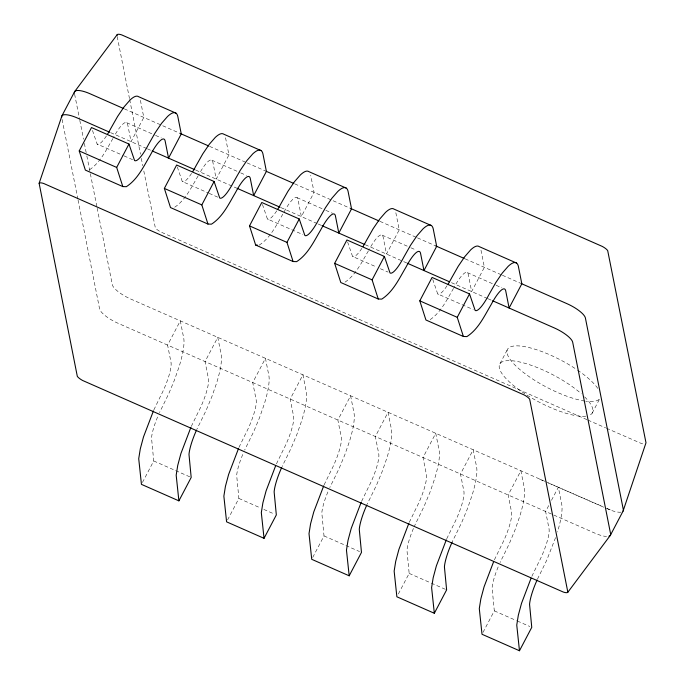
<?xml version="1.0" encoding="UTF-8"?>
<svg xmlns="http://www.w3.org/2000/svg" width="685" height="685" viewBox="0 0 685 685"><rect width="100%" height="100%" fill="white"/><g stroke="black" fill="none" stroke-linecap="round" stroke-linejoin="round"><path stroke-width="0.51" stroke-dasharray="3.42 2.57" d="M555.561 537.605L546.793 560.082L540.345 573.319A28.616 6.276 -66.2 0 0 537.562 578.979M153.842 409.913L160.281 396.675A28.616 6.276 -66.2 0 0 170.976 362.185L167.594 345.086L180.309 320.854L183.691 337.962A57.223 12.561 -66.2 0 1 179.11 366.663L174.487 379.961L168.758 393.695L162.311 406.941A28.616 6.276 -66.2 0 0 159.528 412.593M191.295 426.404L197.742 413.158A28.616 6.276 -66.2 0 0 208.428 378.677L205.046 361.569L217.77 337.345L221.152 354.445A57.223 12.561 -66.2 0 1 216.571 383.155L211.948 396.444L206.219 410.187L199.772 423.424A28.616 6.276 -66.2 0 0 196.989 429.075M238.979 447.391L245.427 434.153A28.616 6.276 -66.2 0 0 256.121 399.663L252.731 382.555L265.455 358.332L268.837 375.431A57.223 12.561 -66.2 0 1 264.256 404.141L259.632 417.439L253.904 431.173L247.456 444.411A28.616 6.276 -66.2 0 0 244.673 450.071M276.44 463.873L282.888 450.636A28.616 6.276 -66.2 0 0 293.574 416.146L290.192 399.047L302.907 374.815L306.298 391.923A57.223 12.561 -66.2 0 1 301.717 420.624L297.093 433.922L291.356 447.656L284.917 460.902A28.616 6.276 -66.2 0 0 282.134 466.553M324.125 484.869L330.572 471.622A28.616 6.276 -66.2 0 0 341.258 437.133L337.876 420.033L350.6 395.81L353.982 412.909A57.223 12.561 -66.2 0 1 349.401 441.611L344.778 454.908L339.049 468.643L332.602 481.889A28.616 6.276 -66.2 0 0 329.819 487.54M361.586 501.351L368.025 488.114A28.616 6.276 -66.2 0 0 378.719 453.624L375.337 436.516L388.052 412.293L391.435 429.392A57.223 12.561 -66.2 0 1 386.854 458.102L382.23 471.4L376.502 485.134L370.054 498.372A28.616 6.276 -66.2 0 0 367.28 504.032M409.27 522.338L415.718 509.101A28.616 6.276 -66.2 0 0 426.404 474.611L423.022 457.512L435.737 433.28L439.128 450.387A57.223 12.561 -66.2 0 1 434.547 479.089L429.923 492.387L424.195 506.121L417.747 519.358A28.616 6.276 -66.2 0 0 414.519 525.977M446.723 538.821L453.17 525.583A28.616 6.276 -66.2 0 0 463.865 491.094L460.483 473.994L473.198 449.771L476.58 466.87A57.223 12.561 -66.2 0 1 471.999 495.572L467.375 508.869L461.647 522.604L455.2 535.85A28.616 6.276 -66.2 0 0 451.98 542.469M494.416 559.816L500.855 546.57A28.616 6.276 -66.2 0 0 511.549 512.089L508.167 494.981L520.883 470.758L524.265 487.857A57.223 12.561 -66.2 0 1 519.684 516.567L515.06 529.856L509.332 543.599L502.893 556.837A28.616 6.276 -66.2 0 0 500.11 562.488M531.868 576.299L538.316 563.061A28.616 6.276 -66.2 0 0 549.002 528.572L545.62 511.472L549.533 504.014M142.429 482.497L153.731 460.962L151.531 437.946A28.616 6.276 -66.2 0 1 158.226 415.504M227.566 519.966L238.877 498.44L236.676 475.416A28.616 6.276 -66.2 0 1 243.372 452.982M312.711 557.444L324.014 535.918L321.822 512.894A28.616 6.276 -66.2 0 1 328.517 490.46M499.956 363.744L507.713 348.973M398.345 593.981L409.159 573.388L406.967 550.372A28.616 6.276 -66.2 0 1 413.663 527.929M592.148 413.192L599.897 398.422A52.325 15.301 27.7 0 1 585.701 401.179M551.494 500.29L558.344 487.24L561.726 504.348A57.223 12.561 -66.2 0 1 557.47 531.997M483.002 632.392L494.305 610.866L492.104 587.841A28.616 6.276 -66.2 0 1 498.808 565.408M112.939 138.507C106.218 149.818 100.301 162.842 88.887 170.205M198.085 175.985C191.363 187.296 185.438 200.311 174.024 207.683M368.376 250.933C361.646 262.244 355.729 275.267 344.315 282.631M453.521 288.402C446.791 299.713 440.875 312.737 429.461 320.1M259.17 245.153C270.584 237.789 276.509 224.766 283.23 213.455A28.616 6.276 -66.2 0 1 297.984 199.489L301.366 216.597L314.081 192.365L310.699 175.266M620.995 512.157A19.077 5.574 27.7 0 1 611.979 510.642L604.692 507.645M539.652 479.2L544.549 481.324M548.471 483.028L603.202 506.823M607.107 508.518L611.979 510.642M124.353 108.864L181.251 133.9M209.576 146.367L246.788 162.747M247.182 162.927L266.397 171.378M294.773 183.871L351.542 208.856M379.978 221.366L416.514 237.447M417.473 237.875L436.679 246.326M465.175 258.87L501.66 274.925M502.388 275.25L521.824 283.804M126.734 122.709L154.587 134.971M155.546 135.39L161.309 137.933M211.879 160.187L239.733 172.449M240.692 172.868L246.454 175.403M297.025 197.657L324.87 209.918M325.837 210.338L332.559 213.3M382.161 235.135L410.015 247.396M410.974 247.816L415.778 249.931M467.307 272.613L495.161 284.866M496.12 285.294L501.882 287.828M110.679 132.667L146.907 148.611M147.403 148.833L151.805 150.768M195.876 170.163L236.385 187.998M281.081 207.666L317.309 223.61M318.294 224.046L321.53 225.468M365.302 244.733L406.676 262.946M451.475 282.665L487.711 298.609M487.977 298.728L491.821 300.424M92.492 130.458L97.124 144.038L123.052 155.452M124.019 155.88L132.659 159.682M177.304 166.96L182.27 181.516L208.197 192.93M209.156 193.35L218.763 197.58M262.449 204.43L267.407 218.986L302.95 234.63M347.595 241.908L352.552 256.464L376.562 267.03M380.406 268.725L388.087 272.108M432.74 279.386L437.698 293.942L473.232 309.577M586.959 419.657L160.701 231.932A7.895 2.312 27.7 0 1 155.324 227.737L143.593 169.914M587.944 420.093L605.557 427.842M606.533 428.271L641.28 443.443A7.895 2.312 27.7 0 0 644.294 444.103M544.892 481.324L130.698 299.02A19.077 5.574 27.7 0 1 112.306 284.686L97.193 208.274M545.782 481.709L603.768 507.234M153.731 460.962L190.224 477.025M238.877 498.44L260 507.739M263.845 509.435L274.411 514.084M324.014 535.918L359.548 551.553M409.159 573.388L430.291 582.687M431.25 583.115L445.652 589.451M494.305 610.866L516.396 620.584M517.355 621.012L529.839 626.501M480.99 250.213L484.372 267.313L471.648 291.545L468.266 274.437A28.616 6.276 -66.2 0 0 453.992 287.512M395.844 212.735L399.227 229.843L386.503 254.067L383.12 236.967A28.616 6.276 -66.2 0 0 368.847 250.034M225.553 137.788L228.936 154.896L216.22 179.119L212.838 162.02A28.616 6.276 -66.2 0 0 198.564 175.086M140.408 100.318L143.799 117.418L131.075 141.641L127.693 124.542A28.616 6.276 -66.2 0 0 113.419 137.617M117.221 36.613L129.474 98.546M129.679 99.59L140.476 154.176M141.307 158.372L142.763 165.719M74.622 94.179L79.597 119.301M79.802 120.346L83.527 139.183M84.358 143.37L86.635 154.887M86.841 155.932L90.155 172.68M90.36 173.725L96.987 207.221M62.112 119.447L77.85 199.001M78.056 200.046L99.59 308.909A19.077 5.574 27.7 0 0 117.974 323.243L594.905 533.161A19.077 5.574 27.7 0 0 606.55 536.458M191.586 173.382A28.616 6.276 -66.2 0 1 182.27 181.516M276.731 210.86A28.616 6.276 -66.2 0 1 267.407 218.986M106.44 135.904A28.616 6.276 -66.2 0 1 97.124 144.038M361.877 248.33A28.616 6.276 -66.2 0 1 352.552 256.464M447.014 285.808A28.616 6.276 -66.2 0 1 437.698 293.942M584.665 396.898A52.325 15.301 27.7 0 1 588.372 415.658M585.855 416.155A52.325 15.301 27.7 0 1 517.535 388.652A52.325 15.301 27.7 0 1 511.806 360.738A52.325 15.301 27.7 0 1 581.231 393.687M584.682 401.033A52.325 15.301 27.7 0 1 522.287 371.553A52.325 15.301 27.7 0 1 515.754 345.874A52.325 15.301 27.7 0 1 576.667 369.515M577.558 370.114A52.325 15.301 27.7 0 1 597.979 388.703"/><path stroke-width="1.03" d="M39.131 183.306L77.311 376.322A7.895 2.312 27.7 0 0 82.697 380.517L563.267 592.037A7.895 2.312 27.7 0 0 567.856 592.225L610.352 535.327L623.067 511.104L645.998 442.784L607.689 250.616A7.895 2.312 27.7 0 0 602.303 246.429L121.733 34.909A7.895 2.312 27.7 0 0 117.144 34.712L74.648 91.61L61.933 115.842L39.131 183.306A7.895 2.312 27.7 0 1 43.72 183.494L524.299 395.014A7.895 2.312 27.7 0 1 529.676 399.209L567.856 592.225M117.015 35.569L117.144 34.712M153.431 410.897L143.49 436.944L140.288 448.898L138.721 458.693L141.444 484.363L178.896 500.855L191.183 477.454L188.992 454.429A28.616 6.276 -66.2 0 1 196.552 430.043M190.884 427.38L180.943 453.436L177.74 465.389L176.182 475.176L178.896 500.855M238.577 448.375L228.627 474.422L225.425 486.376L223.867 496.163L226.589 521.842L264.042 538.324L276.329 514.923L274.137 491.907A28.616 6.276 -66.2 0 1 281.689 467.521M275.618 465.834L266.088 490.905L262.886 502.858L261.319 512.654L264.042 538.324M323.714 485.845L313.773 511.901L310.57 523.845L309.012 533.641L311.726 559.311L349.187 575.802L361.474 552.401L359.274 529.377A28.616 6.276 -66.2 0 1 366.835 504.991M361.175 502.328L351.234 528.383L348.031 540.337L346.464 550.124L349.187 575.802M408.859 523.323L398.918 549.37L395.716 561.323L394.149 571.11L396.872 596.789L434.333 613.272L446.62 589.871L444.419 566.855A28.616 6.276 -66.2 0 1 451.98 542.469M446.32 539.806L436.371 565.861L433.168 577.806L431.61 587.602L434.333 613.272M493.594 561.777L484.064 586.848L480.861 598.793L479.294 608.588L482.017 634.267L519.478 650.75L531.757 627.349L529.565 604.324A28.616 6.276 -66.2 0 1 537.126 579.938M531.055 578.26L521.516 603.331L518.314 615.284L516.755 625.071L519.478 650.75M79.22 150.94L91.499 127.547L128.96 144.03L134.577 160.53A28.616 6.276 -66.2 0 0 148.371 144.732L155.093 132.89L161.634 123.257L167.551 116.484A57.223 12.561 -66.2 0 1 177.869 116.801L181.251 133.9L168.536 158.132L165.145 141.024A28.616 6.276 -66.2 0 0 150.4 154.99C143.679 166.301 137.754 179.324 126.34 186.688L122.82 186.585L85.36 170.094L79.22 150.94L116.673 167.431L122.82 186.585M116.673 167.431L128.96 144.03M164.357 188.418L176.644 165.016L214.105 181.499L219.722 197.999A28.616 6.276 -66.2 0 0 233.517 182.201L240.238 170.368L246.78 160.727L252.688 153.954A57.223 12.561 -66.2 0 1 263.014 154.279L266.397 171.378L253.673 195.602L250.29 178.502A28.616 6.276 -66.2 0 0 235.546 192.468C228.816 203.779 222.899 216.802 211.485 224.166L207.966 224.055L170.505 207.572L164.357 188.418L201.818 204.901L207.966 224.055M201.818 204.901L214.105 181.499M249.503 225.896L261.79 202.495L299.242 218.977L304.868 235.477A28.616 6.276 -66.2 0 0 318.653 219.679L325.384 207.838L331.917 198.205L337.833 191.432A57.223 12.561 -66.2 0 1 348.151 191.749L351.542 208.856L338.818 233.08L335.436 215.981A28.616 6.276 -66.2 0 0 320.691 229.937C313.961 241.257 308.044 254.272 296.631 261.644L293.103 261.533L255.651 245.042L249.503 225.896L286.964 242.379L293.103 261.533M286.964 242.379L299.242 218.977M334.648 263.365L346.935 239.964L384.388 256.455L390.013 272.947A28.616 6.276 -66.2 0 0 403.799 257.158L410.52 245.316L417.062 235.674L422.979 228.901A57.223 12.561 -66.2 0 1 433.297 229.227L436.679 246.326L423.964 270.558L420.581 253.45A28.616 6.276 -66.2 0 0 405.828 267.415C399.107 278.726 393.181 291.75 381.768 299.114L378.248 299.002L340.796 282.52L334.648 263.365L372.101 279.857L378.248 299.002M372.101 279.857L384.388 256.455M419.794 300.843L432.081 277.442L469.533 293.925L475.15 310.425A28.616 6.276 -66.2 0 0 488.944 294.627L495.666 282.785L502.208 273.152L508.124 266.379A57.223 12.561 -66.2 0 1 518.442 266.696L521.824 283.804L509.109 308.027L505.727 290.928A28.616 6.276 -66.2 0 0 490.974 304.893C484.252 316.205 478.327 329.228 466.913 336.592L463.394 336.481L425.933 319.998L419.794 300.843L457.246 317.326L463.394 336.481M457.246 317.326L469.533 293.925M255.651 245.042L257.414 245.102M175.951 113.136L138.49 96.653A57.223 12.561 -66.2 0 0 130.09 99.993L124.173 106.766L117.632 116.407L110.91 128.249A28.616 6.276 -66.2 0 1 107.554 134.166M261.096 150.614L223.635 134.132A57.223 12.561 -66.2 0 0 215.236 137.471L209.319 144.244L202.777 153.877L196.056 165.719A28.616 6.276 -66.2 0 1 192.699 171.644M346.242 188.092L308.781 171.601A57.223 12.561 -66.2 0 0 300.381 174.94L294.464 181.713L287.923 191.355L281.201 203.197A28.616 6.276 -66.2 0 1 277.836 209.113M431.379 225.562L393.926 209.079A57.223 12.561 -66.2 0 0 385.518 212.418L379.61 219.191L373.068 228.824L366.347 240.666A28.616 6.276 -66.2 0 1 362.981 246.591M516.524 263.04L479.072 246.549A57.223 12.561 -66.2 0 0 470.663 249.897L464.747 256.669L458.214 266.302L451.483 278.144A28.616 6.276 -66.2 0 1 448.127 284.061M123.394 108.444L90.095 93.785A19.077 5.574 27.7 0 0 74.417 93.126M180.198 133.438L208.6 145.939M266.379 171.37L293.796 183.443M350.6 208.437L378.993 220.938M435.797 245.941L464.199 258.442M521.979 283.873L567.026 303.695A19.077 5.574 27.7 0 1 585.41 318.037L623.299 509.589A19.077 5.574 27.7 0 1 623.067 511.104M109.694 132.239L77.379 118.008A19.077 5.574 27.7 0 0 61.701 117.358M152.207 150.948L194.9 169.734M237.01 188.272L280.096 207.238M322.207 225.767L364.317 244.305M407.412 263.271L449.523 281.8M492.609 300.766L554.302 327.927A19.077 5.574 27.7 0 1 572.694 342.26L610.583 533.812A19.077 5.574 27.7 0 1 608.974 536.227"/></g></svg>
